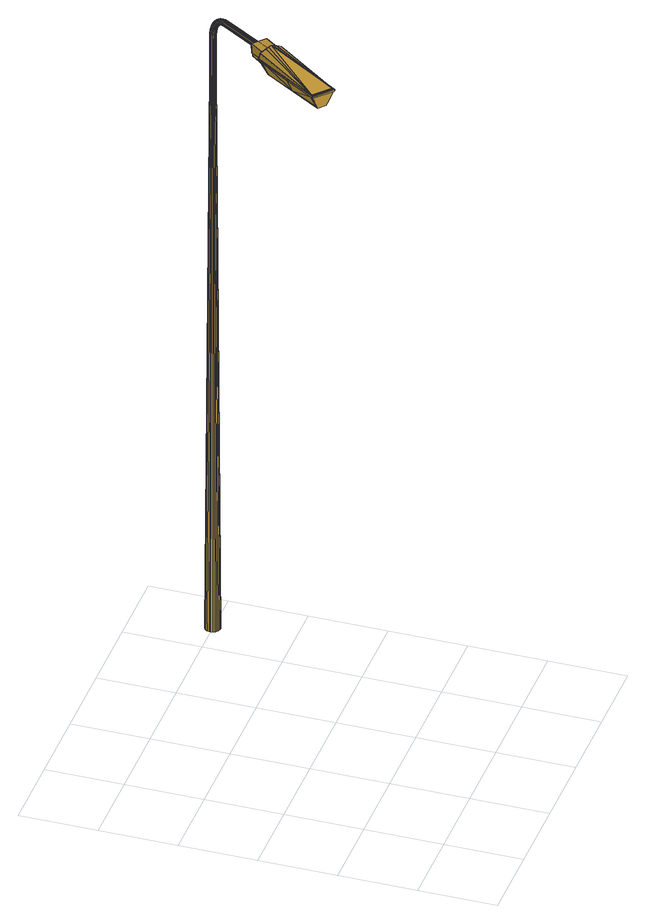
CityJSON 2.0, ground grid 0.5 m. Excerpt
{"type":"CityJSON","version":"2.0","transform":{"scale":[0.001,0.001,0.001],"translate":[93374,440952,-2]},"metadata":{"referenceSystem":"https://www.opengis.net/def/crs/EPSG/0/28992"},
"CityObjects":{
"cityfurniture1":{"type":"CityFurniture","attributes":{"Lichtpunttype":"Straatverlichting","Brondatum":"12-06-2019","Buurt_nummer":"62","Masttype":"MAST 6M LPH 6M ST VERJ D89 B1","Lamptype":"SON PRO E 50W E27","Buurtnaam":"Hillegersberg Noord","Nummer":"3","Geplaatst_op":"01-01-1998","Wijknummer":"6","Nivo":"0","Datum_laatste_mutatie":"07-06-2019","Straatnaam":"Wilgenoord","Thema":"Lichtmasten","Beheerobject":"23442/OVL-003","Armatuurtype":"490 SGS 203 1X SON 50W <NB>","Objecthoogte":"6","Klasse":"Tertiaire weg","Wijknaam":"Hillegersberg-Schiebroek"},"geometry":[{"type":"MultiSurface","lod":"2","boundaries":[[[0,1,2,3,4,5]],[[6,7,8,9,10,11]],[[12,13,14,15,16,17]],[[18,19,20,21,22,23]],[[16,15,14,24,25,26]],[[11,10,9,27,28,29]],[[30,31,20,19,18,32]],[[23,22,21,33,34,35]],[[36,37,38,39]],[[40,41,42,31,30,32]],[[43,44,45,46,47,48]],[[14,49,50,24]],[[51,52,53,54]],[[55,56,45,44,43,57]],[[20,58,59,21]],[[49,60,61,50]],[[62,48,52,51]],[[26,25,24,2,1,0]],[[63,64,65,8,7,6]],[[9,66,67,27]],[[68,69,56,55,57,70]],[[71,5,72,73]],[[74,75,76,66]],[[61,77,78,79]],[[77,80,81,78]],[[82,71,73,83]],[[46,84,36,85]],[[37,82,83,38]],[[48,47,46,85,86,52]],[[80,6,11,81]],[[8,74,66,9]],[[87,88,89,90]],[[50,61,79,91]],[[85,36,39,92]],[[93,94,95,96]],[[97,98,99,100]],[[60,101,77,61]],[[102,23,35,103]],[[75,87,90,76]],[[24,50,91,2]],[[96,95,104,105]],[[59,96,105,106]],[[107,16,26,108]],[[109,63,6,80]],[[21,59,106,33]],[[95,51,54,104]],[[110,111,112,113]],[[88,32,18,89]],[[81,11,29,114]],[[98,115,116,99]],[[2,91,117,3]],[[94,62,51,95]],[[79,78,118,119]],[[52,86,85,92,120,53]],[[76,90,111,110]],[[27,67,121,122]],[[67,110,113,121]],[[66,76,110,67]],[[111,102,103,112]],[[123,124,125,126]],[[127,128,71,82]],[[90,89,102,111]],[[91,79,119,117]],[[115,107,108,116]],[[129,130,131,132]],[[58,93,96,59]],[[133,134,135,136]],[[124,137,138,125]],[[139,17,16,107]],[[84,140,37,36]],[[140,127,82,37]],[[101,109,80,77]],[[141,142,40,143]],[[144,141,143,145]],[[146,147,148,149]],[[13,150,49,14]],[[151,152,142,141]],[[136,135,153,154]],[[78,81,114,118]],[[89,18,23,102]],[[128,0,5,71]],[[135,144,145,153]],[[155,156,157,158]],[[159,160,98,97]],[[161,151,141,144]],[[162,57,43,163]],[[164,165,94,93]],[[147,166,167,148]],[[168,169,170,171]],[[31,172,58,20]],[[145,143,88,87]],[[56,97,100,45]],[[150,173,60,49]],[[132,131,174,175]],[[154,153,75,74]],[[176,177,123,178]],[[171,170,165,164]],[[156,179,180,157]],[[163,43,48,62]],[[153,145,87,75]],[[169,181,162,170]],[[166,155,158,167]],[[181,70,57,162]],[[182,168,171,183]],[[45,100,84,46]],[[184,133,136,185]],[[173,186,101,60]],[[186,187,109,101]],[[188,139,107,115]],[[42,183,172,31]],[[170,162,163,165]],[[116,108,128,127]],[[108,26,0,128]],[[99,116,127,140]],[[165,163,62,94]],[[69,159,97,56]],[[160,188,115,98]],[[143,40,32,88]],[[172,164,93,58]],[[187,189,63,109]],[[65,154,74,8]],[[183,171,164,172]],[[100,99,140,84]],[[190,191,192,193]],[[194,195,196,197]],[[198,199,200,201]],[[177,202,124,123]],[[203,204,168,182]],[[205,206,207,208,209,210]],[[211,212,202,177]],[[213,214,215,216]],[[217,210,209,218]],[[219,220,221,222]],[[223,213,216,224]],[[225,190,193,226]],[[220,227,228,221]],[[227,229,230,228]],[[231,232,155,166]],[[206,223,224,207]],[[233,203,182,234]],[[235,236,237,238]],[[239,240,241,242]],[[202,243,137,124]],[[191,194,197,192]],[[195,244,245,196]],[[246,231,166,147]],[[175,174,70,181]],[[245,247,201,248,249,250]],[[179,251,252,253,254,180]],[[152,255,233,234,256,142]],[[257,239,242,258]],[[214,235,238,215]],[[259,198,201,247,245,244]],[[260,261,184,185,262,189]],[[263,226,264,265,266,267]],[[268,211,177,176]],[[269,246,147,146]],[[270,267,266,243]],[[212,270,243,202]],[[271,268,176,252]],[[272,273,233,255,152,274]],[[275,276,277,184,261,260]],[[278,175,181,169]],[[279,280,179,156]],[[234,182,183,42]],[[281,271,252,251,179,280]],[[282,283,130,129]],[[256,234,42,41,40,142]],[[284,282,129,285]],[[126,125,186,173]],[[137,275,260,138]],[[232,279,156,155]],[[204,278,169,168]],[[243,266,275,137]],[[286,287,288,289]],[[290,291,159,69]],[[265,264,277,276,275,266]],[[292,274,152,151]],[[293,294,13,12,17,295]],[[192,197,296,287]],[[297,292,151,161]],[[296,298,292,297]],[[277,289,133,184]],[[226,193,286,264]],[[287,296,297,288]],[[197,196,298,296]],[[196,245,250,298]],[[193,192,287,286]],[[298,250,274,292]],[[291,299,160,159]],[[264,286,289,277]],[[289,288,134,133]],[[149,148,291,290]],[[273,300,203,233]],[[125,138,187,186]],[[157,180,295,301]],[[302,301,139,188]],[[158,157,301,302]],[[167,158,302,299]],[[288,297,161,134]],[[262,185,65,64,63,189]],[[134,161,144,135]],[[138,260,189,187]],[[185,136,154,65]],[[299,302,188,160]],[[301,295,17,139]],[[148,167,299,291]],[[303,126,173,150]],[[304,285,305,306]],[[305,132,175,278]],[[249,248,273,272,274,250]],[[300,306,204,203]],[[200,307,304,308]],[[178,123,126,303]],[[201,200,308,248]],[[294,303,150,13]],[[252,176,178,253]],[[248,308,300,273]],[[254,253,294,293,295,180]],[[307,284,285,304]],[[285,129,132,305]],[[309,217,218,310]],[[253,178,303,294]],[[308,304,306,300]],[[306,305,278,204]],[[117,119,311,312]],[[29,28,27,122,313,314]],[[53,120,92,315,316,317]],[[314,313,122,318,319,320]],[[3,117,312,321]],[[258,242,270,212]],[[112,103,322,323]],[[54,53,317,324]],[[113,112,323,325]],[[104,54,324,326]],[[106,105,327,328]],[[242,241,267,270]],[[329,257,258,330]],[[5,4,3,321,331,72]],[[105,104,326,327]],[[35,34,33,332,333,334]],[[103,35,334,322]],[[33,106,328,332]],[[229,335,336,230]],[[337,225,226,263,267,241]],[[216,215,338,339]],[[340,341,231,246]],[[341,342,232,231]],[[39,38,343,344]],[[338,345,282,284]],[[342,346,279,232]],[[224,216,339,199]],[[38,83,347,343]],[[207,224,199,198]],[[222,221,340,348]],[[92,39,344,315]],[[83,73,349,347]],[[350,351,352,353,354,355]],[[336,355,354,346]],[[353,352,271,281,280,354]],[[346,354,280,279]],[[345,356,283,282]],[[215,238,345,338]],[[221,228,341,340]],[[238,237,356,345]],[[72,331,321,357,358,359]],[[352,360,268,271]],[[351,361,360,352]],[[362,309,310,363]],[[335,364,355,336]],[[360,330,211,268]],[[330,258,212,211]],[[228,230,342,341]],[[365,146,149,366,131,130]],[[208,207,198,259,244,209]],[[361,329,330,360]],[[367,368,369,370]],[[368,362,363,369]],[[230,336,346,342]],[[218,209,244,195]],[[371,219,222,372,237,236]],[[372,222,348,373,356,237]],[[374,375,239,257]],[[376,374,257,329]],[[240,377,370,225,337,241]],[[339,338,284,307]],[[363,310,194,191]],[[375,378,240,239]],[[379,376,329,361]],[[348,340,246,269]],[[366,149,290,380,174,131]],[[369,363,191,190]],[[310,218,195,194]],[[378,381,367,370,377,240]],[[380,290,69,68,70,174]],[[364,382,383,351,350,355]],[[383,379,361,351]],[[370,369,190,225]],[[199,339,307,200]],[[384,220,219,385]],[[385,219,371,236,386,387]],[[318,388,325,323,322,334,333,332,328,327,326,324,317,316,315,344,343,347,349,359,358,357,389,390,391,392,320,319]],[[311,393,391,390]],[[312,311,390,389]],[[386,236,235,394]],[[356,373,348,269,395,283]],[[393,396,392,391]],[[397,398,399,206,205,210]],[[400,397,210,217]],[[395,269,146,365,130,283]],[[401,229,227,402]],[[403,404,400,405]],[[404,400,217,309]],[[406,385,384,407]],[[376,379,408,409]],[[402,227,220,384]],[[410,411,214,213]],[[399,412,223,206]],[[412,410,213,223]],[[413,414,415,416]],[[394,235,214,411]],[[417,362,368,418]],[[419,418,417,420]],[[335,229,401,421]],[[404,309,362,417]],[[411,410,412,399,398,397,400,404,417,418,422,423,424,415,414,409,408,425,426,427,421,401,402,384,385,387,386,394]],[[364,335,421,427]],[[416,415,424,428]],[[424,378,375,415]],[[383,382,364,427,426,425]],[[422,367,381,378,424,423]],[[415,375,374,414]],[[374,376,409,414]],[[424,423,429,428]],[[430,429,423,422]],[[418,368,367,422]],[[379,383,425,408]],[[431,427,426,425,432,433]],[[434,399,412,435]],[[407,384,402,436]],[[432,425,408,437]],[[438,409,414,413]],[[420,417,404,403]],[[439,401,421,440]],[[440,421,427,431]],[[435,412,410,441]],[[442,411,394,443]],[[437,408,409,438]],[[441,410,411,442]],[[405,400,397,444]],[[406,445,446,386,387,385]],[[436,402,401,439]],[[443,394,386,446]],[[434,447,444,397,398,399]],[[430,422,418,419]],[[122,121,388,318]],[[121,113,325,388]],[[114,29,314,396]],[[73,72,359,349]],[[118,114,396,393]],[[321,312,389,357]],[[119,118,393,311]],[[396,314,320,392]],[[448,449,450,451]],[[452,453,454,455]],[[456,457,458]],[[459,460,461]],[[462,463,464]],[[465,466,467]],[[451,450,468,469]],[[470,452,455,471]],[[472,473,474,475]],[[476,470,477,478,479]],[[480,481,482,483]],[[484,458,485,472,473,486,487,488,489]],[[490,475,474,491,492,493,469,468,494,495,496]],[[485,472,475,490]],[[497,498,499,478,477,500]],[[476,501,502,503,488,487,486,473,472,485,456,453,452,470]],[[487,488,504,493,492]],[[466,459,505,506,507]],[[466,508,509]],[[459,462,449,448]],[[501,510,502]],[[465,511,512]],[[513,465,512,514,462,464,515]],[[516,517,497,498]],[[518,462,514]],[[453,456,519,454]],[[473,486,491,474]],[[459,448,451,505]],[[503,510,489]],[[489,520,521,510]],[[456,485,490,496,519]],[[470,471,500,477]],[[498,516,522,499]],[[448,459,466,467,449]],[[466,465,513,515,464,462,459]],[[482,473,486,483]],[[489,503,488]],[[523,466,508]],[[521,501,476]],[[466,509,459]],[[460,459,466]],[[452,457,453]],[[510,501,521]],[[502,501,524,525]],[[463,461,460,523,508,509]],[[510,503,502]],[[503,502,525,526]],[[466,465,508]],[[459,463,462]],[[527,452,470]],[[508,465,513]],[[528,458,457,527]],[[498,497,529,507,506,499]],[[460,466,523]],[[463,459,509]],[[457,452,527]],[[458,456,485]],[[512,514,518,487,486,473,472,511]],[[459,461,463]],[[471,455,454,519,496,495,529,497,517,497,500]],[[462,464,515,513,465,467,449]],[[486,487,492,491]],[[449,467,494,468,450]],[[528,520,489,484,458]],[[467,466,507,529,495,494]],[[488,503,526,504]],[[520,528,527,470,476,521]],[[463,509,508,513,515,464]],[[457,456,453]],[[451,469,493,504,526,525,524,479,478,499,522,499,506,505]],[[501,476,479,524]],[[530,531,532,533]],[[533,534,535,532]],[[536,537,538,533,532,539]],[[538,540,534,533]],[[541,542,543,544,540,538,537]],[[545,531,530,546]],[[547,548,549,536,539,550,551]],[[532,535,550,539]],[[541,549,548,542]],[[532,531,545,552,553,535]],[[537,536,549,541]],[[554,555,546,530,533,534]]]}]}
},
"vertices":[
[1654,1905,4612],[1654,1906,4615],[1655,1907,4617],[1641,1891,4625],[1640,1890,4622],[1640,1890,4620],[1663,1937,4623],[1662,1939,4623],[1660,1941,4624],[1645,1925,4635],[1648,1923,4634],[1649,1921,4634],[1689,1946,4579],[1691,1947,4581],[1679,1934,4595],[1679,1934,4593],[1677,1932,4591],[1689,1945,4577],[1628,1933,4621],[1627,1933,4619],[1626,1932,4617],[1613,1916,4625],[1613,1917,4627],[1613,1917,4629],[1667,1921,4607],[1667,1920,4605],[1666,1919,4603],[1631,1908,4643],[1633,1906,4643],[1634,1904,4642],[1640,1947,4609],[1639,1946,4607],[1641,1948,4611],[1599,1900,4630],[1599,1900,4632],[1599,1901,4635],[1627,1897,4607],[1631,1893,4609],[1618,1878,4613],[1614,1882,4611],[1653,1962,4599],[1652,1961,4597],[1651,1960,4595],[1644,1930,4591],[1645,1927,4591],[1647,1926,4590],[1635,1913,4599],[1634,1915,4600],[1632,1917,4600],[1681,1937,4599],[1669,1923,4611],[1616,1906,4609],[1620,1903,4607],[1606,1888,4611],[1603,1891,4613],[1656,1940,4580],[1658,1939,4579],[1654,1942,4580],[1625,1930,4612],[1612,1915,4620],[1682,1940,4603],[1669,1926,4615],[1629,1921,4602],[1676,1952,4610],[1675,1954,4610],[1673,1956,4610],[1642,1928,4634],[1626,1911,4642],[1666,1951,4567],[1668,1950,4567],[1664,1953,4567],[1638,1890,4615],[1626,1874,4625],[1624,1875,4620],[1655,1944,4623],[1651,1946,4621],[1637,1930,4632],[1668,1930,4619],[1654,1914,4629],[1655,1910,4626],[1666,1933,4621],[1652,1917,4632],[1635,1891,4611],[1621,1876,4616],[1639,1910,4600],[1623,1899,4606],[1621,1900,4606],[1647,1948,4619],[1644,1949,4615],[1630,1933,4626],[1633,1932,4629],[1656,1908,4621],[1610,1885,4611],[1625,1928,4608],[1626,1924,4604],[1614,1910,4611],[1612,1913,4615],[1662,1935,4580],[1666,1933,4581],[1655,1921,4593],[1651,1923,4591],[1681,1944,4606],[1616,1917,4634],[1601,1901,4639],[1600,1895,4616],[1599,1898,4620],[1598,1900,4625],[1674,1931,4587],[1663,1919,4599],[1679,1948,4608],[1623,1914,4641],[1619,1916,4638],[1604,1899,4643],[1607,1897,4646],[1638,1901,4641],[1670,1932,4584],[1659,1919,4595],[1642,1892,4629],[1640,1897,4638],[1641,1895,4634],[1609,1886,4611],[1612,1894,4648],[1616,1891,4649],[1713,1975,4552],[1713,1980,4555],[1703,1969,4573],[1704,1965,4571],[1647,1906,4604],[1651,1905,4608],[1685,1984,4521],[1687,1980,4520],[1681,1972,4537],[1678,1977,4538],[1692,1985,4577],[1687,1987,4575],[1677,1975,4593],[1681,1973,4594],[1712,1985,4556],[1702,1974,4575],[1685,1943,4574],[1644,1907,4602],[1668,1976,4588],[1664,1975,4584],[1656,1963,4603],[1672,1976,4591],[1660,1962,4606],[1691,1976,4520],[1695,1973,4520],[1688,1965,4537],[1684,1969,4537],[1693,1949,4584],[1678,1988,4571],[1675,1987,4568],[1664,1961,4608],[1669,1959,4610],[1705,1971,4522],[1709,1971,4524],[1702,1963,4542],[1698,1963,4540],[1672,1947,4567],[1676,1944,4569],[1682,1988,4573],[1651,1946,4581],[1640,1934,4593],[1637,1941,4599],[1638,1938,4595],[1700,1971,4521],[1693,1964,4538],[1659,1966,4574],[1660,1962,4571],[1649,1950,4584],[1648,1954,4587],[1638,1945,4603],[1694,1954,4588],[1673,1964,4553],[1670,1968,4554],[1719,1979,4530],[1720,1984,4532],[1712,1971,4550],[1713,1973,4526],[1707,1965,4544],[1661,1957,4569],[1660,1970,4577],[1649,1957,4591],[1696,1982,4577],[1685,1970,4595],[1693,1957,4591],[1692,1962,4593],[1681,1944,4571],[1689,1966,4594],[1720,2017,4491],[1715,2019,4491],[1711,2014,4514],[1716,2012,4514],[1710,2019,4490],[1705,2018,4489],[1701,2014,4511],[1706,2014,4513],[1698,2013,4487],[1695,2009,4486],[1691,2005,4506],[1693,2008,4508],[1721,1989,4534],[1669,1981,4562],[1669,1977,4559],[1703,2018,4444],[1701,2017,4444],[1701,2016,4465],[1702,2017,4466],[1703,2019,4466],[1705,2020,4444],[1727,1991,4511],[1727,1995,4513],[1696,2008,4443],[1696,2003,4443],[1695,2002,4464],[1695,2007,4464],[1709,2022,4444],[1708,2021,4467],[1702,1989,4443],[1707,1986,4443],[1706,1986,4463],[1702,1988,4463],[1698,2013,4444],[1697,2012,4465],[1725,2014,4491],[1720,2009,4515],[1712,1985,4443],[1711,1984,4464],[1717,1984,4443],[1716,1983,4464],[1705,1977,4502],[1710,1977,4503],[1672,1984,4565],[1662,1972,4581],[1697,1998,4443],[1699,1993,4443],[1699,1992,4463],[1696,1997,4464],[1733,2009,4467],[1731,2013,4468],[1728,2010,4491],[1730,2006,4491],[1720,1994,4536],[1701,2017,4488],[1697,2011,4510],[1700,1979,4502],[1695,2010,4509],[1688,2002,4528],[1689,2003,4529],[1691,2005,4530],[1715,1975,4527],[1716,1976,4528],[1709,1968,4547],[1708,1967,4546],[1673,1985,4566],[1664,1974,4583],[1734,2004,4467],[1731,2001,4490],[1699,2014,4488],[1699,1978,4577],[1699,1980,4577],[1687,1968,4594],[1722,2006,4515],[1714,2002,4537],[1716,2000,4537],[1717,1998,4536],[1723,2005,4514],[1725,1986,4510],[1696,1981,4501],[1726,2000,4514],[1722,1982,4508],[1682,1995,4549],[1681,1993,4547],[1683,1996,4550],[1709,1989,4557],[1708,1991,4558],[1706,1993,4558],[1669,1972,4556],[1714,1977,4505],[1719,1979,4506],[1720,1981,4507],[1690,1990,4502],[1693,1986,4502],[1689,1995,4503],[1684,1989,4522],[1710,2005,4536],[1705,2007,4536],[1697,1998,4556],[1702,1996,4557],[1676,1960,4552],[1681,1957,4553],[1688,1998,4552],[1699,1957,4563],[1701,1958,4565],[1698,1955,4562],[1700,2007,4534],[1692,1998,4555],[1695,2006,4532],[1685,1955,4554],[1678,1990,4544],[1694,1954,4559],[1690,1953,4556],[1703,1961,4568],[1684,1993,4524],[1677,1982,4540],[1677,1986,4542],[1689,1999,4505],[1685,1998,4526],[1714,2023,4444],[1713,2022,4467],[1627,1878,4639],[1628,1876,4635],[1618,1889,4648],[1619,1888,4648],[1217,1440,4720],[1215,1441,4720],[1213,1443,4720],[1222,1445,4758],[1224,1443,4757],[1225,1442,4757],[1627,1875,4630],[1207,1455,4748],[1210,1453,4752],[1209,1446,4722],[1213,1451,4755],[1207,1450,4725],[1205,1452,4729],[1205,1455,4734],[1734,1999,4467],[1731,1996,4489],[1626,1874,4627],[1205,1455,4739],[1205,1455,4741],[1205,1455,4744],[1722,1985,4443],[1721,1984,4464],[1726,2012,4491],[1692,1999,4484],[1693,2004,4485],[1704,1983,4483],[1708,1981,4483],[1713,1980,4484],[1224,1433,4722],[1221,1436,4720],[1693,1994,4483],[1718,1981,4485],[1228,1431,4725],[1700,1986,4483],[1231,1430,4729],[1727,1988,4465],[1729,1991,4465],[1726,1988,4487],[1724,1985,4486],[1723,1984,4486],[1726,1987,4465],[1697,1990,4483],[1233,1429,4739],[1233,1429,4736],[1233,1429,4734],[1730,1991,4488],[1732,1994,4466],[1719,2023,4444],[1718,2022,4467],[1726,1988,4444],[1690,1978,4520],[1683,1970,4537],[1728,2018,4444],[1724,2021,4444],[1723,2020,4468],[1727,2017,4468],[1701,1991,4443],[1701,1990,4463],[1698,1987,4483],[1735,2004,4444],[1734,2009,4444],[1734,1999,4444],[1729,2015,4468],[1731,2014,4444],[1733,1995,4444],[1675,1961,4553],[1730,2016,4444],[1728,1989,4444],[1730,1991,4444],[1707,1986,4173],[1702,1989,4173],[1699,1993,4173],[1701,1991,4173],[1218,1448,4757],[1234,1430,4744],[1233,1432,4748],[1231,1435,4752],[1228,1438,4755],[1625,1881,4643],[1697,1998,4173],[1695,1984,4502],[1622,1883,4646],[1705,2020,4173],[1703,2018,4173],[1701,2017,4173],[1709,2022,4173],[1717,1984,4173],[1712,1985,4173],[1712,2051,147],[1714,2023,4173],[1701,2049,147],[1684,1968,147],[1694,1962,147],[1733,1995,4173],[1734,1999,4173],[1696,2008,4173],[1696,2003,4173],[1698,2013,4173],[1763,2006,147],[1735,2004,4173],[1734,2009,4173],[1761,2019,147],[1719,2023,4173],[1724,2021,4173],[1737,2046,147],[1725,2051,147],[1722,1985,4173],[1728,2018,4173],[1730,2016,4173],[1731,2014,4173],[1730,1991,4173],[1728,1989,4173],[1726,1988,4173],[1755,2030,147],[1751,2035,147],[1747,2039,147],[1741,1964,147],[1751,1972,147],[1747,1968,147],[1680,2036,147],[1672,2025,147],[1706,1957,147],[1758,1983,147],[1762,1995,147],[1718,1956,147],[1730,1959,147],[1669,2013,147],[1668,2001,147],[1670,1989,147],[1689,2043,147],[1680,1973,147],[1676,1977,147],[1684,2040,147],[1194,1524,4717],[1221,1555,4710],[1219,1557,4710],[1192,1526,4717],[925,1001,4801],[1114,1214,4753],[1117,1212,4753],[928,998,4801],[1302,1427,4705],[1082,1232,4666],[1270,1445,4613],[803,1082,4817],[1259,1489,4795],[1247,1503,4789],[1212,1544,4758],[1235,1517,4778],[1239,1520,4758],[1320,1448,4758],[912,986,4817],[1330,1459,4710],[1221,1559,4710],[1220,1558,4706],[911,985,4805],[914,983,4805],[1313,1470,4699],[1311,1471,4699],[1314,1474,4698],[1315,1473,4698],[803,1081,4805],[909,982,4805],[798,1080,4805],[800,1083,4805],[1234,1536,4664],[1309,1469,4664],[1310,1470,4677],[1234,1536,4677],[1242,1470,4613],[1328,1456,4699],[1236,1538,4699],[1233,1540,4699],[1219,1553,4699],[1215,1493,4613],[1330,1459,4698],[1238,1541,4698],[1236,1543,4698],[1220,1557,4698],[1332,1461,4710],[1335,1458,4710],[1333,1457,4698],[912,980,4813],[801,1079,4813],[798,1081,4813],[912,980,4805],[817,1097,4801],[1005,1310,4753],[1193,1523,4705],[1217,1554,4699],[801,1084,4817],[799,1082,4817],[910,984,4817],[1290,1468,4778],[1262,1493,4778],[1027,1281,4666],[1314,1471,4714],[1316,1473,4751],[1294,1472,4758],[1237,1544,4751],[1266,1497,4758],[803,1081,4813],[914,983,4813],[1235,1541,4714],[1305,1425,4705],[845,1065,4705],[839,1068,4719],[800,1083,4813],[1274,1479,4789],[814,1099,4801],[1003,1312,4753],[1191,1525,4705],[894,1019,4719],[890,1025,4705],[913,981,4817],[1385,1555,4656],[1310,1622,4656],[1311,1623,4678],[1387,1556,4678],[1312,1472,4698],[1236,1539,4698],[1311,1628,4677],[1390,1557,4677],[1388,1555,4678],[1309,1625,4678],[1313,1470,4698],[1394,1562,4740],[1315,1472,4751],[1312,1469,4714],[1311,1468,4699],[1232,1534,4664],[1308,1467,4664],[1233,1539,4714],[1235,1542,4751],[1315,1632,4740],[1234,1541,4698],[1232,1538,4699],[1233,1535,4677],[1234,1536,4699],[1310,1470,4699],[1309,1468,4677]
]}
